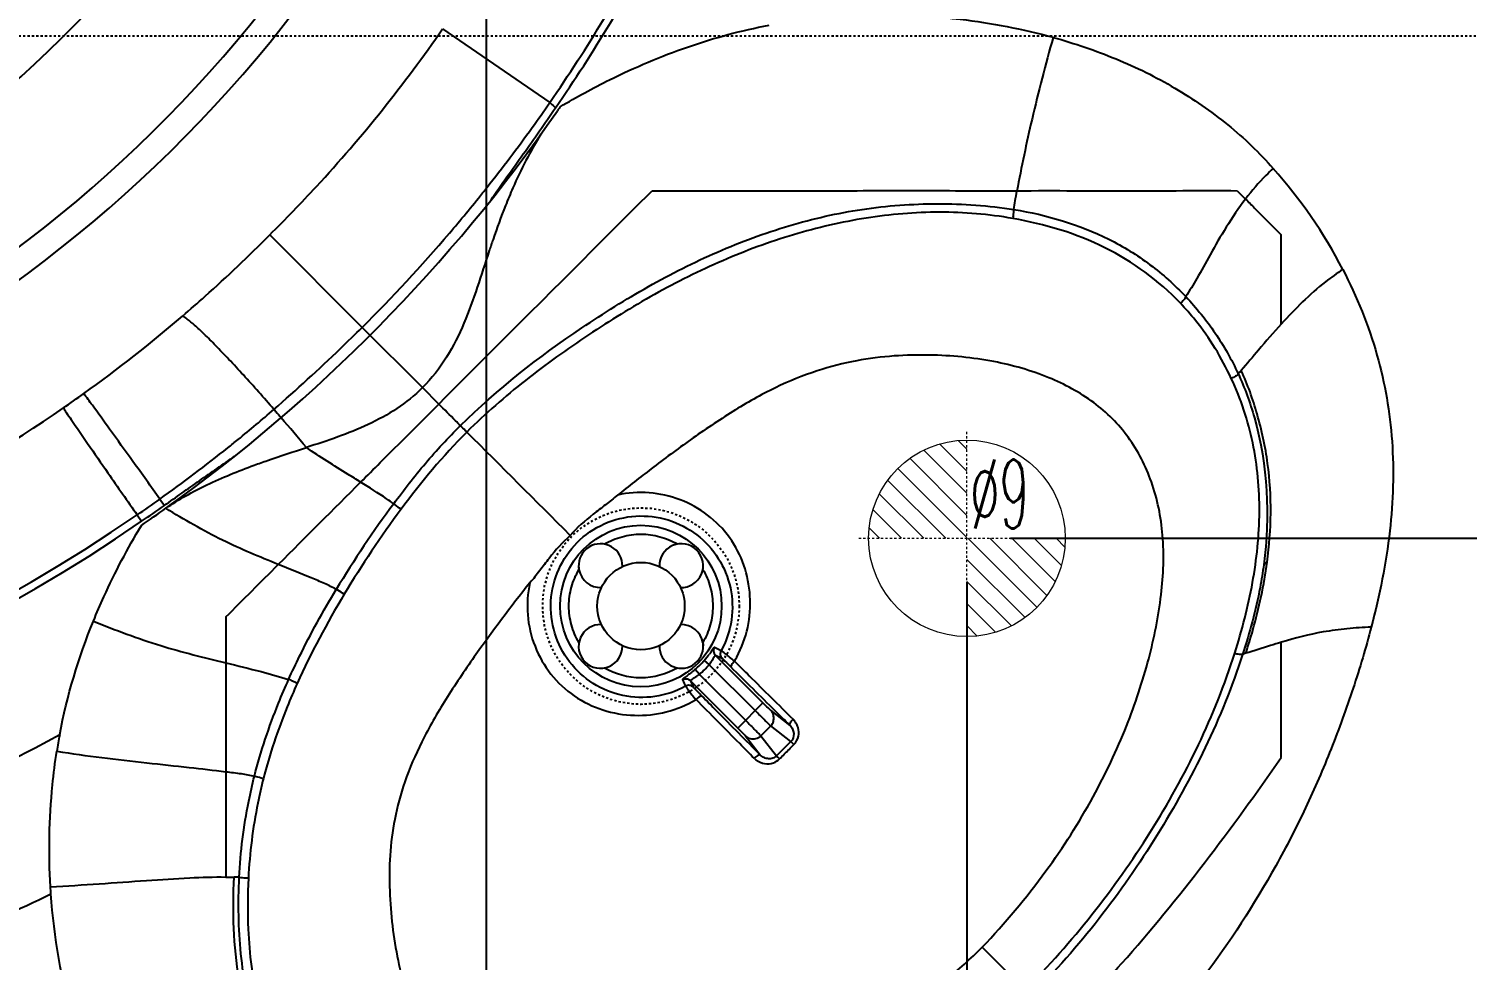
# Model space of a CAD drawing. Header units: millimetres. Extents: x 2164 to 3649, y 875 to 1925.
# Drawn here: x 2943.8 to 3009.7, y 1318.5 to 1361.1 of the extents above; entities that cross this region are included whole.
import ezdxf
from ezdxf.enums import TextEntityAlignment as Align

# ---------------------------------------------------------------- set-up
doc = ezdxf.new("R2010")
doc.units = ezdxf.units.MM
doc.linetypes.add('CENTER', pattern=[0.6, 0.375, -0.075, 0.075, -0.075])
doc.linetypes.add('HIDDEN', pattern=[0.2, 0.1, -0.1])
doc.layers.add('21', color=7, linetype='Continuous')
doc.layers.add('dim', color=82, linetype='Continuous', lineweight=9)
doc.layers.add('epin', color=13, linetype='Continuous', lineweight=9)
doc.styles.get("Standard").update_dxf_attribs({"font": 'arial.ttf'})
doc.styles.add('TXT05', font='txt.shx', dxfattribs={"width": 0.5, "bigfont": 'gbcbig.shx'})
doc.dimstyles.new('ISO-25', dxfattribs={"dimscale": 4, "dimtxt": 2.5, "dimasz": 2.5, "dimexe": 1.25, "dimexo": 0.625, "dimtad": 1, "dimtxsty": 'Standard', "dimcen": 2.5, "dimadec": 0, "dimazin": 0, "dimtfac": 1, "dimtmove": 0, "dimatfit": 3, "dimfxl": 0, "dimarcsym": 0})

# ---------------------------------------------------------------- blocks, each defined once
blk = doc.blocks.new('*D6')
at = {"layer": 'Defpoints', "color": 0, "transparency": 16777216}
for p in [(2906.76, 1399.779), (2946.76, 1254.779), (2946.76, 1163.77)]:
    blk.add_point(p, dxfattribs=at)
at = {"layer": 'dim', "color": 0, "lineweight": -2, "transparency": 16777216}
blk.add_line((2946.76, 1252.78), (2946.76, 1147.078), dxfattribs=at)
at = {"layer": 'dim', "color": 0, "transparency": 16777216, "insert": (2939.656, 1154.425), "char_height": 10, "attachment_point": 5, "rotation": 90}
blk.add_mtext('40', dxfattribs=at)
blk = doc.blocks.new('epin_ejp_9')
at = {"layer": 'epin'}
h = blk.add_hatch(dxfattribs=at)
h.set_pattern_fill('_ANSI31', color=123, scale=0.225, angle=90)
h.set_pattern_definition([(135, (-822.9395, -1054.58326), (-0.5051394, -0.5051394), [])])
h.paths.add_polyline_path([(0, 4.5, 0.4142136), (-4.5, 0), (0, 0)])
h.paths.add_polyline_path([(4.5, 0), (0, 0), (0, -4.5, 0.4142136)])
at = {"layer": 'epin', "color": 1, "linetype": 'CENTER', "ltscale": 0.27989}
for p, q in [((0, -4.95), (0, 4.95)), ((-4.95, 0), (4.95, 0))]:
    blk.add_line(p, q, dxfattribs=at)
at = {"layer": 'epin'}
blk.add_circle((0, 0), 4.5, dxfattribs=at)
at = {"layer": 'epin', "color": 6, "style": 'TXT05', "width": 0.5}
blk.add_text('%%c9', height=3.15, dxfattribs=at).set_placement((1.4925, 2.025), align=Align.MIDDLE)
blk = doc.blocks.new('*D23')
at = {"layer": 'Defpoints', "color": 0, "transparency": 16777216}
for p in [(2906.76, 1399.779), (2986.76, 1337.779), (2986.76, 1163.485)]:
    blk.add_point(p, dxfattribs=at)
at = {"layer": 'dim', "color": 0, "lineweight": -2, "transparency": 16777216}
blk.add_line((2986.76, 1335.78), (2986.76, 1147.181), dxfattribs=at)
at = {"layer": 'dim', "color": 0, "transparency": 16777216, "insert": (2979.656, 1154.334), "char_height": 10, "attachment_point": 5, "rotation": 90}
blk.add_mtext('80', dxfattribs=at)
blk = doc.blocks.new('*D29')
at = {"layer": 'Defpoints', "color": 0, "transparency": 16777216}
for p in [(2906.76, 1399.779), (2986.76, 1337.779), (3137.601, 1337.779)]:
    blk.add_point(p, dxfattribs=at)
at = {"layer": 'dim', "color": 0, "lineweight": -2, "transparency": 16777216}
blk.add_line((2988.759, 1337.779), (3153.877, 1337.779), dxfattribs=at)
at = {"layer": 'dim', "color": 0, "transparency": 16777216, "insert": (3146.739, 1344.884), "char_height": 10, "attachment_point": 5}
blk.add_mtext('62', dxfattribs=at)
blk = doc.blocks.new('*D33')
at = {"layer": 'Defpoints', "color": 0, "transparency": 16777216}
for p in [(2906.76, 1399.779), (2964.76, 1376.991), (2964.76, 1164.761)]:
    blk.add_point(p, dxfattribs=at)
at = {"layer": 'dim', "color": 0, "lineweight": -2, "transparency": 16777216}
blk.add_line((2964.76, 1374.992), (2964.76, 1148.417), dxfattribs=at)
at = {"layer": 'dim', "color": 0, "transparency": 16777216, "insert": (2957.656, 1155.59), "char_height": 10, "attachment_point": 5, "rotation": 90}
blk.add_mtext('58', dxfattribs=at)

msp = doc.modelspace()

# ---------------------------------------------------------------- linework, layer by layer
at = {"layer": '21', "color": 7, "linetype": 'Continuous'}
for p, q in [((2962.762, 1361.11), (2967.665, 1357.728)), ((2999.149, 1353.676), (2999.513, 1353.312)), ((2959.076, 1347.437), (2954.844, 1351.668)), ((2961.837, 1344.676), (2959.076, 1347.437)), ((2962.586, 1343.927), (2961.837, 1344.676)), ((2949.818, 1339.574), (2950.026, 1339.284)), ((2948.785, 1338.848), (2948.984, 1338.559)), ((2973.651, 1335.521), (2973.651, 1335.521)), ((2970.024, 1333.833), (2970.025, 1333.833)), ((2973.654, 1333.833), (2973.654, 1333.833)), ((2970.991, 1332.863), (2970.994, 1332.861)), ((2975.381, 1332.692), (2975.199, 1332.78)), ((2975.506, 1332.631), (2975.381, 1332.692)), ((2974.734, 1332.188), (2974.963, 1331.992)), ((2974.963, 1331.992), (2977.067, 1329.887)), ((2975.547, 1332.28), (2975.248, 1332.418)), ((2975.319, 1332.347), (2975.248, 1332.418)), ((2975.467, 1332.199), (2975.319, 1332.347)), ((2977.423, 1330.243), (2975.467, 1332.199)), ((2974.521, 1331.549), (2974.324, 1331.778)), ((2976.625, 1329.445), (2974.521, 1331.549)), ((2973.733, 1331.313), (2973.821, 1331.131)), ((2973.821, 1331.131), (2973.882, 1331.006)), ((2974.095, 1331.264), (2974.242, 1330.956)), ((2974.095, 1331.264), (2974.165, 1331.194)), ((2974.165, 1331.194), (2976.269, 1329.089)), ((2977.423, 1330.243), (2976.269, 1329.089)), ((2977.78, 1329.896), (2978.658, 1329.213)), ((2977.3, 1327.854), (2976.616, 1328.732)), ((2977.324, 1328.735), (2977.777, 1329.188)), ((2977.324, 1328.735), (2978.042, 1327.813)), ((2978.699, 1328.47), (2977.777, 1329.188)), ((2978.699, 1328.47), (2978.042, 1327.813))]:
    msp.add_line(p, q, dxfattribs=at)
at = {"layer": '21', "color": 8, "linetype": 'HIDDEN'}
for p, q in [((2706.76, 1360.779), (3032.76, 1360.779)), ((2970.995, 1336.487), (2970.994, 1336.487))]:
    msp.add_line(p, q, dxfattribs=at)
at = {"layer": '21', "color": 7, "linetype": 'Continuous'}
for centre, radius in [((2906.76, 1399.779), 42.5), ((2971.835, 1334.677), 3.698), ((2971.839, 1334.674), 2)]:
    msp.add_circle(centre, radius, dxfattribs=at)
at = {"layer": '21', "color": 8, "linetype": 'HIDDEN'}
msp.add_circle((2971.839, 1334.674), 4.5, dxfattribs=at)
at = {"layer": '21', "color": 7, "linetype": 'Continuous'}
for centre, radius, start, end in [((2906.747, 1399.766), 49.433, 275.76857, 332.5), ((2906.747, 1399.766), 54.914, 275.547, 332.5), ((2906.747, 1399.766), 60.894, 275.4314, 332.5), ((2906.747, 1399.766), 62.102, 275.34919, 332.5), ((2906.747, 1399.766), 74.015, 325.39144, 332.49987), ((2906.747, 1399.766), 74.366, 325.35738, 332.49987), ((2906.747, 1399.765), 132.914, 318.89166, 343.06632), ((2906.107, 1400.279), 74.833, 324.27394, 325.34617), ((2906.747, 1399.766), 74.515, 305.56735, 325.30507), ((2906.058, 1400.315), 74.894, 321.65342, 324.27341), ((2985.195, 1345.364), 20.999, 148.66077, 156.24626), ((2984.206, 1339.88), 22.237, 27.32109, 41.82414), ((2906, 1400.361), 74.967, 321.40195, 321.6536), ((2987.913, 1344.157), 23.972, 156.22334, 158.3215), ((2906.153, 1400.235), 74.769, 319.57312, 321.40432), ((2910.632, 1396.328), 68.826, 314.73701, 319.63108), ((2908.867, 1396.812), 64.422, 305.56303, 310.67974), ((2948.036, 1394.299), 70.812, 316.23282, 316.39733), ((2907.154, 1399.181), 67.346, 304.60596, 305.57628), ((2906.747, 1399.766), 68.058, 274.89194, 304.6087), ((2913.343, 1391.654), 63.562, 309.06292, 310.99598), ((2892.441, 1288.751), 83.278, 39.68872, 40.9201), ((2906.796, 1399.73), 73.958, 305.57174, 308.59542), ((2909.239, 1396.665), 70.039, 308.59746, 309.08626), ((4569.259, -273.749), 2279.961, 134.931614, 135.065665), ((2909.452, 1395.908), 69.304, 304.57927, 305.62353), ((2849.914, 1481.905), 174.251, 304.64933, 305.06675), ((3000.096, 1309.986), 49.285, 143.41513, 148.90466), ((2906.747, 1399.766), 74.366, 235.35727, 304.60855), ((2906.747, 1399.766), 74.003, 235.39177, 304.60857), ((2905.997, 1400.834), 75.82, 304.52768, 305.55832), ((3000.19, 1309.993), 48.934, 143.48815, 148.97089), ((2969.986, 1336.527), 1.001, 358.25315, 183.44287), ((2973.685, 1336.527), 1.001, 268.06642, 182.03164), ((2969.986, 1336.527), 1.001, 190.18248, 272.23388), ((2969.986, 1332.828), 1.001, 87.79828, 1.90785), ((2973.685, 1332.828), 1.001, 10.18248, 91.76275), ((2973.685, 1332.828), 1.001, 178.20995, 3.4445), ((2971.835, 1334.677), 3.821, 310.64791, 319.35209), ((2971.835, 1334.677), 4.122, 310.64791, 319.35209), ((2970.282, 1336.02), 5.874, 319.2838, 322.94538), ((2971.795, 1334.732), 5.032, 329.1703, 331.64768), ((3004.778, 1318.78), 14.704, 110.94005, 111.54672), ((2906.751, 1399.76), 80.732, 241.52305, 298.46681), ((2969.883, 1324.163), 25.081, 169.37333, 171.13517), ((2910.371, 1396.191), 96.397, 315.07132, 315.25468)]:
    msp.add_arc(centre, radius, start, end, dxfattribs=at)
at = {"layer": '21', "color": 8, "linetype": 'HIDDEN'}
for centre, start, end in [((2969.986, 1336.527), 183.44287, 190.18248), ((2973.685, 1332.828), 3.4445, 10.18248)]:
    msp.add_arc(centre, 1.006, start, end, dxfattribs=at)
at = {"layer": '21', "color": 7, "linetype": 'Continuous'}
for points, knots in [([(2984.987, 1361.682), (2985.475, 1361.648), (2987.403, 1361.468), (2989.313, 1361.099), (2990.709, 1360.718)], [0, 0, 0, 0, 0.252626, 1, 1, 1, 1]), ([(2954.844, 1351.668), (2955.575, 1352.394), (2958.429, 1355.352), (2961.013, 1358.573), (2962.762, 1361.11)], [0, 0, 0, 0, 0.250437, 1, 1, 1, 1]), ([(2968.144, 1357.541), (2968.882, 1357.98), (2970.767, 1359.013), (2973.939, 1360.353), (2976.435, 1361.035), (2977.7, 1361.274)], [0, 0, 0, 0, 0.250077, 0.625051, 1, 1, 1, 1]), ([(2990.709, 1360.717), (2990.348, 1359.478), (2989.757, 1357.138), (2989.249, 1354.779), (2989.051, 1353.675)], [0, 0, 0, 0, 0.535224, 1, 1, 1, 1]), ([(2990.708, 1360.717), (2991.683, 1360.439), (2993.124, 1359.955), (2994.963, 1359.128), (2996.707, 1358.177), (2998.725, 1356.782), (3000.153, 1355.439), (3000.78, 1354.707)], [0, 0, 0, 0, 0.255847, 0.382637, 0.508429, 0.75675, 1, 1, 1, 1]), ([(2967.665, 1357.728), (2967.738, 1357.677), (2967.815, 1357.585), (2967.905, 1357.508), (2967.929, 1357.492)], [0, 0, 0, 0, 0.758652, 1, 1, 1, 1]), ([(2964.975, 1353.269), (2965.454, 1353.982), (2966.206, 1355.028), (2967.198, 1356.431), (2967.684, 1357.139), (2967.929, 1357.492)], [0, 0, 0, 0, 0.5, 0.749995, 1, 1, 1, 1]), ([(2968.144, 1357.541), (2968.136, 1357.523), (2968.116, 1357.478), (2968.052, 1357.43), (2968.024, 1357.378), (2968.012, 1357.351)], [0, 0, 0, 0, 0.251161, 0.625664, 1, 1, 1, 1]), ([(3000.777, 1354.709), (3000.663, 1354.606), (3000.208, 1354.172), (2999.801, 1353.69), (2999.513, 1353.312)], [0, 0, 0, 0, 0.24341, 1, 1, 1, 1]), ([(2962.586, 1343.927), (2964.207, 1345.565), (2966.664, 1347.987), (2969.899, 1351.251), (2971.516, 1352.874), (2972.335, 1353.676)], [0, 0, 0, 0, 0.501537, 0.750585, 1, 1, 1, 1]), ([(2963.575, 1342.938), (2965.272, 1344.607), (2968.109, 1346.822), (2972.14, 1349.342), (2975.3, 1350.941), (2978.577, 1352.155), (2981.958, 1352.927), (2985.426, 1353.179), (2987.753, 1353.019), (2988.91, 1352.833)], [0, 0, 0, 0, 0.253724, 0.38096, 0.506703, 0.630483, 0.752623, 0.87507, 1, 1, 1, 1]), ([(2989.051, 1353.676), (2988.373, 1353.668), (2986.996, 1353.673), (2984.912, 1353.69), (2982.799, 1353.684), (2979.991, 1353.674), (2976.503, 1353.665), (2973.721, 1353.665), (2972.335, 1353.676)], [0, 0, 0, 0, 0.121718, 0.247141, 0.374059, 0.500763, 0.751157, 1, 1, 1, 1]), ([(2988.91, 1352.833), (2988.927, 1352.967), (2988.961, 1353.25), (2989.022, 1353.529), (2989.051, 1353.676)], [0, 0, 0, 0, 0.473592, 1, 1, 1, 1]), ([(2999.149, 1353.676), (2998.315, 1353.698), (2996.656, 1353.683), (2994.16, 1353.664), (2991.629, 1353.682), (2989.921, 1353.684), (2989.051, 1353.675)], [0, 0, 0, 0, 0.248046, 0.492745, 0.741463, 1, 1, 1, 1]), ([(2999.513, 1353.312), (2999.196, 1352.895), (2998.63, 1352.06), (2997.919, 1350.825), (2997.343, 1349.744), (2996.948, 1349.117), (2996.775, 1348.844)], [0, 0, 0, 0, 0.299374, 0.576671, 0.815064, 1, 1, 1, 1]), ([(2999.513, 1353.312), (2999.651, 1353.174), (3000.197, 1352.629), (3000.742, 1352.083), (3001.149, 1351.676)], [0, 0, 0, 0, 0.253088, 1, 1, 1, 1]), ([(2988.861, 1352.423), (2987.756, 1352.618), (2985.504, 1352.803), (2982.121, 1352.517), (2978.788, 1351.744), (2975.545, 1350.544), (2972.416, 1348.981), (2969.413, 1347.119), (2966.51, 1345.055), (2964.714, 1343.483), (2963.869, 1342.643)], [0, 0, 0, 0, 0.121249, 0.242644, 0.365521, 0.489824, 0.615413, 0.742759, 0.871302, 1, 1, 1, 1]), ([(2965.636, 1353.012), (2965.433, 1352.503), (2965.184, 1351.815), (2964.953, 1351.122), (2964.896, 1350.95)], [0, 0, 0, 0, 0.750908, 1, 1, 1, 1]), ([(2988.861, 1352.423), (2988.881, 1352.494), (2988.898, 1352.632), (2988.907, 1352.769), (2988.91, 1352.833)], [0, 0, 0, 0, 0.535327, 1, 1, 1, 1]), ([(2996.528, 1348.546), (2995.543, 1349.58), (2993.14, 1351.332), (2990.313, 1352.168), (2988.861, 1352.423)], [0, 0, 0, 0, 0.492067, 1, 1, 1, 1]), ([(2988.909, 1352.833), (2990.407, 1352.587), (2992.62, 1351.945), (2995.17, 1350.362), (2996.272, 1349.376), (2996.775, 1348.844)], [0, 0, 0, 0, 0.507838, 0.755058, 1, 1, 1, 1]), ([(2950.859, 1347.956), (2951.206, 1348.255), (2952.57, 1349.453), (2953.885, 1350.707), (2954.844, 1351.668)], [0, 0, 0, 0, 0.25217, 1, 1, 1, 1]), ([(3001.149, 1347.59), (3001.15, 1347.931), (3001.149, 1349.293), (3001.148, 1350.655), (3001.149, 1351.676)], [0, 0, 0, 0, 0.25073, 1, 1, 1, 1]), ([(2964.896, 1350.95), (2964.711, 1350.391), (2964.358, 1349.275), (2963.766, 1347.623), (2962.992, 1346.035), (2962.257, 1345.097), (2961.837, 1344.676)], [0, 0, 0, 0, 0.250573, 0.498314, 0.746589, 1, 1, 1, 1]), ([(3003.964, 1350.085), (3003.691, 1349.912), (3002.668, 1349.178), (3001.777, 1348.28), (3001.149, 1347.59)], [0, 0, 0, 0, 0.257453, 1, 1, 1, 1]), ([(3003.964, 1350.085), (3004.612, 1348.837), (3005.653, 1346.275), (3006.357, 1342.195), (3006.216, 1337.976), (3005.65, 1335.16), (3005.264, 1333.716)], [0, 0, 0, 0, 0.250907, 0.489475, 0.733322, 1, 1, 1, 1]), ([(2996.775, 1348.844), (2996.761, 1348.787), (2996.679, 1348.678), (2996.587, 1348.585), (2996.528, 1348.546)], [0, 0, 0, 0, 0.455029, 1, 1, 1, 1]), ([(2998.86, 1345.102), (2998.422, 1346.044), (2997.685, 1347.244), (2996.77, 1348.292), (2996.528, 1348.546)], [0, 0, 0, 0, 0.747564, 1, 1, 1, 1]), ([(2996.775, 1348.844), (2997.267, 1348.325), (2998.168, 1347.209), (2998.874, 1345.961), (2999.174, 1345.317)], [0, 0, 0, 0, 0.50158, 1, 1, 1, 1]), ([(2955.039, 1343.681), (2954.58, 1344.212), (2953.898, 1344.981), (2953.003, 1345.95), (2952.404, 1346.576), (2951.88, 1347.1), (2951.449, 1347.508), (2951.123, 1347.784), (2950.938, 1347.924), (2950.859, 1347.956)], [0, 0, 0, 0, 0.351517, 0.514323, 0.660729, 0.785448, 0.885265, 0.957553, 1, 1, 1, 1]), ([(2955.039, 1343.681), (2956.078, 1344.585), (2957.433, 1345.829), (2958.748, 1347.113), (2959.076, 1347.437)], [0, 0, 0, 0, 0.74959, 1, 1, 1, 1]), ([(3001.149, 1347.59), (3000.793, 1347.199), (3000.181, 1346.491), (2999.584, 1345.77), (2999.314, 1345.464)], [0, 0, 0, 0, 0.564518, 1, 1, 1, 1]), ([(2987.458, 1319.053), (2988.504, 1320.152), (2990.348, 1322.347), (2992.53, 1325.773), (2994.088, 1329.048), (2995.116, 1332.165), (2995.715, 1335.1), (2995.823, 1337.85), (2995.328, 1340.335), (2994.42, 1342.121), (2993.432, 1343.279), (2992.264, 1344.28), (2990.453, 1345.25), (2987.895, 1345.973), (2985.494, 1346.199), (2983.39, 1346.154), (2981.659, 1345.935), (2979.829, 1345.467), (2977.921, 1344.688), (2975.999, 1343.594), (2974.123, 1342.319), (2972.379, 1341.023), (2971.281, 1340.162), (2970.769, 1339.759)], [0, 0, 0, 0, 0.08734, 0.164446, 0.233235, 0.295584, 0.352934, 0.405195, 0.452966, 0.497239, 0.518723, 0.540269, 0.585445, 0.635677, 0.692387, 0.72356, 0.756711, 0.792618, 0.831953, 0.874977, 0.919655, 0.962497, 1, 1, 1, 1]), ([(2999.174, 1345.317), (2999.15, 1345.265), (2999.043, 1345.181), (2998.929, 1345.123), (2998.86, 1345.102)], [0, 0, 0, 0, 0.440526, 1, 1, 1, 1]), ([(2999.174, 1345.317), (2999.476, 1344.666), (3000.491, 1341.871), (3000.64, 1338.798), (3000.346, 1336.57)], [0, 0, 0, 0, 0.241867, 1, 1, 1, 1]), ([(3000.498, 1336.687), (3000.595, 1337.431), (3000.715, 1338.941), (3000.58, 1341.227), (3000.105, 1343.422), (2999.611, 1344.822), (2999.314, 1345.464)], [0, 0, 0, 0, 0.251093, 0.50527, 0.763255, 1, 1, 1, 1]), ([(2961.837, 1344.676), (2961.48, 1344.318), (2960.693, 1343.684), (2958.921, 1342.719), (2957.484, 1342.244), (2956.525, 1341.934)], [0, 0, 0, 0, 0.251068, 0.498809, 1, 1, 1, 1]), ([(2999.015, 1332.514), (2999.352, 1333.575), (2999.905, 1335.711), (3000.258, 1338.962), (2999.96, 1342.152), (2999.298, 1344.16), (2998.86, 1345.102)], [0, 0, 0, 0, 0.259283, 0.512604, 0.757858, 1, 1, 1, 1]), ([(2949.818, 1339.574), (2949.408, 1340.147), (2948.642, 1341.215), (2947.614, 1342.647), (2946.861, 1343.684), (2946.47, 1344.229), (2946.335, 1344.406)], [0, 0, 0, 0, 0.354963, 0.661933, 0.887936, 1, 1, 1, 1]), ([(2959.009, 1340.35), (2959.308, 1340.648), (2960.502, 1341.839), (2961.696, 1343.028), (2962.586, 1343.927)], [0, 0, 0, 0, 0.25044, 1, 1, 1, 1]), ([(2963.575, 1342.938), (2963.5, 1343.012), (2963.17, 1343.341), (2962.841, 1343.671), (2962.586, 1343.927)], [0, 0, 0, 0, 0.22545, 1, 1, 1, 1]), ([(2945.402, 1343.75), (2945.446, 1343.676), (2945.565, 1343.495), (2945.935, 1342.953), (2946.575, 1342.038), (2947.571, 1340.575), (2948.335, 1339.488), (2948.785, 1338.848)], [0, 0, 0, 0, 0.043809, 0.10871, 0.330858, 0.606195, 1, 1, 1, 1]), ([(2955.039, 1343.681), (2955.067, 1343.648), (2955.178, 1343.521), (2955.29, 1343.396), (2955.375, 1343.305)], [0, 0, 0, 0, 0.260238, 1, 1, 1, 1]), ([(2960.521, 1339.361), (2960.988, 1339.991), (2961.949, 1341.232), (2963.015, 1342.387), (2963.575, 1342.938)], [0, 0, 0, 0, 0.499717, 1, 1, 1, 1]), ([(2963.869, 1342.643), (2963.844, 1342.668), (2963.746, 1342.766), (2963.648, 1342.865), (2963.575, 1342.938)], [0, 0, 0, 0, 0.256392, 1, 1, 1, 1]), ([(2954.141, 1341.128), (2954.34, 1341.201), (2955.13, 1341.482), (2955.928, 1341.741), (2956.525, 1341.934)], [0, 0, 0, 0, 0.251737, 1, 1, 1, 1]), ([(2959.009, 1340.35), (2958.818, 1340.468), (2957.983, 1340.985), (2957.152, 1341.509), (2956.525, 1341.934)], [0, 0, 0, 0, 0.228798, 1, 1, 1, 1]), ([(2950.026, 1339.284), (2950.561, 1339.659), (2951.626, 1340.419), (2952.704, 1341.16), (2953.24, 1341.535)], [0, 0, 0, 0, 0.499998, 1, 1, 1, 1]), ([(2960.521, 1339.361), (2960.414, 1339.438), (2959.92, 1339.781), (2959.409, 1340.101), (2959.009, 1340.35)], [0, 0, 0, 0, 0.218105, 1, 1, 1, 1]), ([(2976.223, 1332.342), (2976.453, 1332.767), (2976.792, 1333.685), (2976.892, 1335.139), (2976.614, 1336.566), (2975.946, 1337.858), (2974.929, 1338.901), (2973.651, 1339.61), (2972.22, 1339.927), (2971.241, 1339.862), (2970.767, 1339.761)], [0, 0, 0, 0, 0.125631, 0.250506, 0.374977, 0.499203, 0.623658, 0.748565, 0.874118, 1, 1, 1, 1]), ([(2960.86, 1339.108), (2960.768, 1339.175), (2960.656, 1339.26), (2960.543, 1339.345), (2960.521, 1339.361)], [0, 0, 0, 0, 0.805134, 1, 1, 1, 1]), ([(2970.767, 1339.761), (2970.594, 1339.598), (2970.214, 1339.311), (2969.455, 1338.741), (2968.915, 1338.268), (2968.6, 1337.913)], [0, 0, 0, 0, 0.250384, 0.49992, 1, 1, 1, 1]), ([(2955.237, 1336.578), (2954.379, 1336.927), (2952.602, 1337.665), (2950.932, 1338.626), (2950.089, 1339.153)], [0, 0, 0, 0, 0.482272, 1, 1, 1, 1]), ([(2968.924, 1337.588), (2969.277, 1337.94), (2970.118, 1338.521), (2971.598, 1338.884), (2973.104, 1338.703), (2974.442, 1338.012), (2975.452, 1336.906), (2976.017, 1335.521), (2976.068, 1334.021), (2975.745, 1333.064), (2975.506, 1332.631)], [0, 0, 0, 0, 0.126422, 0.252681, 0.378331, 0.503026, 0.626796, 0.750336, 0.874543, 1, 1, 1, 1]), ([(2946.776, 1333.985), (2946.929, 1334.361), (2947.576, 1335.863), (2948.341, 1337.315), (2948.972, 1338.37)], [0, 0, 0, 0, 0.248342, 1, 1, 1, 1]), ([(2968.6, 1337.913), (2968.245, 1337.596), (2967.777, 1337.053), (2967.203, 1336.297), (2966.916, 1335.916), (2966.751, 1335.745)], [0, 0, 0, 0, 0.500139, 0.749625, 1, 1, 1, 1]), ([(2970.167, 1337.516), (2970.419, 1337.661), (2970.962, 1337.89), (2971.838, 1338.011), (2972.714, 1337.889), (2973.256, 1337.657), (2973.508, 1337.512)], [0, 0, 0, 0, 0.249895, 0.500012, 0.750075, 1, 1, 1, 1]), ([(2973.882, 1331.006), (2973.448, 1330.767), (2972.492, 1330.445), (2970.991, 1330.496), (2969.606, 1331.06), (2968.5, 1332.07), (2967.809, 1333.408), (2967.629, 1334.915), (2967.991, 1336.394), (2968.572, 1337.236), (2968.924, 1337.588)], [0, 0, 0, 0, 0.125462, 0.249672, 0.373212, 0.496978, 0.62167, 0.747317, 0.873574, 1, 1, 1, 1]), ([(2999.523, 1332.513), (2999.638, 1332.863), (3000.056, 1334.231), (3000.357, 1335.635), (3000.498, 1336.687)], [0, 0, 0, 0, 0.257962, 1, 1, 1, 1]), ([(3000.497, 1336.687), (3000.485, 1336.677), (3000.435, 1336.637), (3000.385, 1336.597), (3000.347, 1336.57)], [0, 0, 0, 0, 0.260097, 1, 1, 1, 1]), ([(2957.892, 1335.44), (2957.719, 1335.536), (2957.336, 1335.72), (2956.451, 1336.099), (2955.737, 1336.374), (2955.237, 1336.578)], [0, 0, 0, 0, 0.205852, 0.439763, 1, 1, 1, 1]), ([(2968.996, 1333.005), (2968.851, 1333.259), (2968.623, 1333.802), (2968.502, 1334.678), (2968.623, 1335.555), (2968.855, 1336.097), (2969, 1336.35)], [0, 0, 0, 0, 0.249894, 0.500015, 0.750069, 1, 1, 1, 1]), ([(2974.675, 1336.349), (2974.819, 1336.096), (2975.048, 1335.552), (2975.168, 1334.676), (2975.047, 1333.799), (2974.815, 1333.257), (2974.67, 1333.005)], [0, 0, 0, 0, 0.249894, 0.500015, 0.750069, 1, 1, 1, 1]), ([(3000.346, 1336.57), (3000.299, 1336.22), (3000.07, 1334.828), (2999.703, 1333.462), (2999.378, 1332.456)], [0, 0, 0, 0, 0.250442, 1, 1, 1, 1]), ([(2955.713, 1331.315), (2955.873, 1331.671), (2956.536, 1333.079), (2957.291, 1334.442), (2957.892, 1335.44)], [0, 0, 0, 0, 0.251092, 1, 1, 1, 1]), ([(2958.258, 1335.217), (2958.159, 1335.275), (2958.039, 1335.353), (2957.917, 1335.427), (2957.892, 1335.44)], [0, 0, 0, 0, 0.804366, 1, 1, 1, 1]), ([(2966.751, 1335.745), (2965.879, 1334.632), (2964.547, 1332.883), (2962.904, 1330.442), (2961.808, 1328.544), (2961.01, 1326.706), (2960.535, 1324.953), (2960.321, 1323.273), (2960.312, 1321.102), (2960.568, 1318.992), (2961.044, 1317.019), (2961.588, 1315.404), (2962.325, 1314.035), (2963.278, 1313.009), (2964.302, 1312.189), (2965.809, 1311.371), (2967.939, 1310.795), (2970.447, 1310.714), (2973.365, 1311.161), (2976.722, 1312.136), (2980.404, 1313.774), (2984.084, 1316.095), (2986.396, 1318.005), (2987.458, 1319.053)], [0, 0, 0, 0, 0.081379, 0.126474, 0.169261, 0.207376, 0.241494, 0.273419, 0.30459, 0.366268, 0.395151, 0.421318, 0.464329, 0.483175, 0.501616, 0.53966, 0.580927, 0.627454, 0.683, 0.750221, 0.828161, 0.914112, 1, 1, 1, 1]), ([(2966.751, 1335.745), (2966.647, 1335.263), (2966.582, 1334.264), (2966.921, 1332.809), (2967.661, 1331.517), (2968.743, 1330.501), (2970.076, 1329.851), (2971.537, 1329.606), (2973.016, 1329.76), (2973.937, 1330.145), (2974.36, 1330.396)], [0, 0, 0, 0, 0.125878, 0.251383, 0.376263, 0.500682, 0.624889, 0.749396, 0.874354, 1, 1, 1, 1]), ([(2946.775, 1333.985), (2947.788, 1333.574), (2949.776, 1332.826), (2951.837, 1332.317), (2952.835, 1332.077)], [0, 0, 0, 0, 0.515674, 1, 1, 1, 1]), ([(3005.267, 1333.714), (3005.021, 1332.773), (3004.461, 1330.895), (3003.454, 1328.133), (3002.284, 1325.408), (3000.445, 1321.836), (2997.671, 1317.551), (2994.976, 1314.451), (2993.524, 1312.997)], [0, 0, 0, 0, 0.121141, 0.243877, 0.366113, 0.490246, 0.744064, 1, 1, 1, 1]), ([(3005.264, 1333.716), (3004.894, 1333.695), (3004.159, 1333.648), (3002.775, 1333.467), (3001.781, 1333.205), (3001.151, 1333.015)], [0, 0, 0, 0, 0.26572, 0.528303, 1, 1, 1, 1]), ([(2975.199, 1332.78), (2975.188, 1332.777), (2975.165, 1332.742), (2975.118, 1332.687), (2975.052, 1332.591), (2975, 1332.52), (2974.97, 1332.48)], [0, 0, 0, 0, 0.090765, 0.296502, 0.603901, 1, 1, 1, 1]), ([(2975.199, 1332.78), (2975.167, 1332.723), (2975.135, 1332.587), (2975.203, 1332.463), (2975.248, 1332.418)], [0, 0, 0, 0, 0.5002, 1, 1, 1, 1]), ([(3001.151, 1333.015), (3000.986, 1332.966), (3000.444, 1332.797), (2999.903, 1332.622), (2999.523, 1332.513)], [0, 0, 0, 0, 0.303875, 1, 1, 1, 1]), ([(3001.149, 1327.745), (3001.148, 1328.186), (3001.149, 1329.942), (3001.148, 1331.697), (3001.15, 1333.012)], [0, 0, 0, 0, 0.251224, 1, 1, 1, 1]), ([(2952.835, 1332.077), (2952.833, 1330.833), (2952.836, 1329.172), (2952.835, 1327.51), (2952.835, 1327.092)], [0, 0, 0, 0, 0.748458, 1, 1, 1, 1]), ([(2952.835, 1332.077), (2953.375, 1331.945), (2954.339, 1331.709), (2955.297, 1331.447), (2955.713, 1331.315)], [0, 0, 0, 0, 0.560069, 1, 1, 1, 1]), ([(2974.963, 1331.992), (2975, 1332.043), (2975.051, 1332.119), (2975.115, 1332.217), (2975.155, 1332.282), (2975.189, 1332.336), (2975.216, 1332.381), (2975.233, 1332.401), (2975.245, 1332.42), (2975.248, 1332.418)], [0, 0, 0, 0, 0.367563, 0.535531, 0.685251, 0.812855, 0.912347, 0.976181, 1, 1, 1, 1]), ([(2975.506, 1332.631), (2975.476, 1332.577), (2975.448, 1332.446), (2975.505, 1332.325), (2975.547, 1332.28)], [0, 0, 0, 0, 0.500089, 1, 1, 1, 1]), ([(2976.116, 1332.153), (2976.044, 1332.216), (2975.909, 1332.331), (2975.745, 1332.461), (2975.635, 1332.544), (2975.575, 1332.588), (2975.534, 1332.614), (2975.513, 1332.629), (2975.506, 1332.631)], [0, 0, 0, 0, 0.372316, 0.684367, 0.808432, 0.905612, 0.970771, 1, 1, 1, 1]), ([(2975.547, 1332.28), (2975.594, 1332.244), (2975.727, 1332.108), (2975.863, 1331.979), (2975.955, 1331.888)], [0, 0, 0, 0, 0.314554, 1, 1, 1, 1]), ([(2976.116, 1332.153), (2976.099, 1332.135), (2976.041, 1332.071), (2975.989, 1332.001), (2975.963, 1331.945)], [0, 0, 0, 0, 0.283174, 1, 1, 1, 1]), ([(2976.116, 1332.153), (2976.342, 1331.929), (2977.236, 1331.042), (2978.131, 1330.157), (2978.801, 1329.495)], [0, 0, 0, 0, 0.252285, 1, 1, 1, 1]), ([(2989.418, 1317.102), (2990.506, 1318.19), (2992.551, 1320.504), (2995.209, 1324.266), (2997.435, 1328.261), (2998.56, 1331.08), (2999.015, 1332.514)], [0, 0, 0, 0, 0.252138, 0.504602, 0.753473, 1, 1, 1, 1]), ([(2999.378, 1332.457), (2998.437, 1329.549), (2996.376, 1325.369), (2992.865, 1320.288), (2990.798, 1317.941), (2989.684, 1316.833)], [0, 0, 0, 0, 0.495065, 0.745496, 1, 1, 1, 1]), ([(2999.378, 1332.457), (2999.361, 1332.45), (2999.309, 1332.45), (2999.187, 1332.461), (2999.084, 1332.487), (2999.015, 1332.514)], [0, 0, 0, 0, 0.153928, 0.401837, 1, 1, 1, 1]), ([(2973.83, 1331.395), (2973.807, 1331.377), (2973.775, 1331.355), (2973.744, 1331.327), (2973.734, 1331.318), (2973.733, 1331.313)], [0, 0, 0, 0, 0.691836, 0.896624, 1, 1, 1, 1]), ([(2973.733, 1331.313), (2973.789, 1331.345), (2973.925, 1331.368), (2974.049, 1331.309), (2974.095, 1331.264)], [0, 0, 0, 0, 0.500194, 1, 1, 1, 1]), ([(2974.052, 1331.559), (2974.031, 1331.543), (2973.957, 1331.488), (2973.883, 1331.433), (2973.83, 1331.395)], [0, 0, 0, 0, 0.289987, 1, 1, 1, 1]), ([(2974.324, 1331.778), (2974.301, 1331.758), (2974.212, 1331.683), (2974.12, 1331.611), (2974.052, 1331.559)], [0, 0, 0, 0, 0.265504, 1, 1, 1, 1]), ([(2974.095, 1331.264), (2974.094, 1331.266), (2974.102, 1331.27), (2974.112, 1331.279), (2974.133, 1331.293), (2974.17, 1331.318), (2974.231, 1331.358), (2974.283, 1331.392), (2974.312, 1331.411)], [0, 0, 0, 0, 0.022578, 0.080299, 0.170479, 0.290056, 0.604951, 1, 1, 1, 1]), ([(2974.312, 1331.411), (2974.329, 1331.422), (2974.398, 1331.468), (2974.468, 1331.514), (2974.521, 1331.549)], [0, 0, 0, 0, 0.236094, 1, 1, 1, 1]), ([(2975.963, 1331.945), (2975.961, 1331.939), (2975.954, 1331.921), (2975.947, 1331.897), (2975.955, 1331.888)], [0, 0, 0, 0, 0.353384, 1, 1, 1, 1]), ([(2978.658, 1329.213), (2978.435, 1329.433), (2977.533, 1330.324), (2976.632, 1331.216), (2975.955, 1331.888)], [0, 0, 0, 0, 0.247592, 1, 1, 1, 1]), ([(2954.146, 1326.885), (2954.434, 1328.024), (2954.935, 1329.516), (2955.552, 1330.957), (2955.713, 1331.315)], [0, 0, 0, 0, 0.749453, 1, 1, 1, 1]), ([(2956.103, 1331.136), (2955.944, 1330.783), (2955.339, 1329.363), (2954.844, 1327.894), (2954.557, 1326.774)], [0, 0, 0, 0, 0.25085, 1, 1, 1, 1]), ([(2956.103, 1331.136), (2956.032, 1331.166), (2955.904, 1331.229), (2955.776, 1331.295), (2955.713, 1331.315)], [0, 0, 0, 0, 0.53737, 1, 1, 1, 1]), ([(2974.242, 1330.956), (2974.197, 1331.001), (2974.074, 1331.069), (2973.938, 1331.037), (2973.882, 1331.006)], [0, 0, 0, 0, 0.499781, 1, 1, 1, 1]), ([(2973.882, 1331.006), (2973.883, 1330.999), (2973.898, 1330.978), (2973.925, 1330.937), (2973.969, 1330.877), (2974.051, 1330.767), (2974.181, 1330.603), (2974.296, 1330.468), (2974.36, 1330.396)], [0, 0, 0, 0, 0.02921, 0.094353, 0.191519, 0.315576, 0.627632, 1, 1, 1, 1]), ([(2974.625, 1330.557), (2974.574, 1330.608), (2974.484, 1330.701), (2974.365, 1330.82), (2974.291, 1330.903), (2974.25, 1330.942), (2974.242, 1330.956)], [0, 0, 0, 0, 0.391807, 0.702245, 0.910431, 1, 1, 1, 1]), ([(2974.625, 1330.557), (2974.615, 1330.566), (2974.571, 1330.552), (2974.515, 1330.522), (2974.437, 1330.467), (2974.385, 1330.422), (2974.36, 1330.396)], [0, 0, 0, 0, 0.120405, 0.351347, 0.659112, 1, 1, 1, 1]), ([(2977.018, 1327.711), (2976.798, 1327.933), (2975.913, 1328.829), (2975.027, 1329.723), (2974.36, 1330.396)], [0, 0, 0, 0, 0.247557, 1, 1, 1, 1]), ([(2974.625, 1330.557), (2974.85, 1330.33), (2975.742, 1329.43), (2976.634, 1328.529), (2977.3, 1327.854)], [0, 0, 0, 0, 0.252305, 1, 1, 1, 1]), ([(2977.78, 1329.896), (2977.737, 1329.931), (2977.621, 1330.05), (2977.501, 1330.165), (2977.423, 1330.243)], [0, 0, 0, 0, 0.333215, 1, 1, 1, 1]), ([(2976.625, 1329.445), (2976.779, 1329.291), (2976.986, 1329.084), (2977.218, 1328.846), (2977.298, 1328.764), (2977.324, 1328.735)], [0, 0, 0, 0, 0.655484, 0.883179, 1, 1, 1, 1]), ([(2977.777, 1329.188), (2977.748, 1329.214), (2977.667, 1329.294), (2977.429, 1329.526), (2977.221, 1329.734), (2977.067, 1329.887)], [0, 0, 0, 0, 0.116821, 0.344517, 1, 1, 1, 1]), ([(2977.777, 1329.188), (2977.822, 1329.234), (2977.897, 1329.346), (2977.928, 1329.543), (2977.899, 1329.739), (2977.825, 1329.851), (2977.78, 1329.896)], [0, 0, 0, 0, 0.248386, 0.501376, 0.753592, 1, 1, 1, 1]), ([(2978.658, 1329.213), (2978.648, 1329.224), (2978.651, 1329.271), (2978.694, 1329.367), (2978.753, 1329.446), (2978.801, 1329.495)], [0, 0, 0, 0, 0.136611, 0.366595, 1, 1, 1, 1]), ([(2979.027, 1329.111), (2979.02, 1329.133), (2978.988, 1329.22), (2978.944, 1329.302), (2978.905, 1329.36)], [0, 0, 0, 0, 0.242447, 1, 1, 1, 1]), ([(2976.269, 1329.089), (2976.348, 1329.011), (2976.463, 1328.891), (2976.582, 1328.775), (2976.616, 1328.732)], [0, 0, 0, 0, 0.667696, 1, 1, 1, 1]), ([(2976.84, 1328.609), (2976.925, 1328.589), (2977.104, 1328.588), (2977.264, 1328.675), (2977.324, 1328.735)], [0, 0, 0, 0, 0.506801, 1, 1, 1, 1]), ([(2978.836, 1328.332), (2978.934, 1328.441), (2979.084, 1328.692), (2979.066, 1328.986), (2979.027, 1329.111)], [0, 0, 0, 0, 0.526062, 1, 1, 1, 1]), ([(2978.803, 1328.635), (2978.787, 1328.589), (2978.755, 1328.531), (2978.711, 1328.482), (2978.699, 1328.47)], [0, 0, 0, 0, 0.738985, 1, 1, 1, 1]), ([(2978.699, 1328.47), (2978.716, 1328.456), (2978.76, 1328.408), (2978.806, 1328.363), (2978.836, 1328.332)], [0, 0, 0, 0, 0.338958, 1, 1, 1, 1]), ([(2944.812, 1321.817), (2944.72, 1323.37), (2944.757, 1325.456), (2945.022, 1327.515), (2945.102, 1328.028)], [0, 0, 0, 0, 0.749687, 1, 1, 1, 1]), ([(2945.102, 1328.028), (2946.468, 1327.81), (2948.491, 1327.572), (2951.073, 1327.297), (2952.279, 1327.163), (2952.835, 1327.092)], [0, 0, 0, 0, 0.53271, 0.784121, 1, 1, 1, 1]), ([(2977.3, 1327.854), (2977.289, 1327.864), (2977.242, 1327.861), (2977.146, 1327.818), (2977.067, 1327.76), (2977.018, 1327.711)], [0, 0, 0, 0, 0.136591, 0.366513, 1, 1, 1, 1]), ([(2977.018, 1327.711), (2977.128, 1327.614), (2977.373, 1327.456), (2977.67, 1327.437), (2977.801, 1327.467)], [0, 0, 0, 0, 0.523747, 1, 1, 1, 1]), ([(2978.042, 1327.813), (2977.994, 1327.766), (2977.878, 1327.693), (2977.743, 1327.678), (2977.679, 1327.683)], [0, 0, 0, 0, 0.51138, 1, 1, 1, 1]), ([(2977.801, 1327.467), (2977.834, 1327.475), (2977.973, 1327.518), (2978.098, 1327.601), (2978.181, 1327.676)], [0, 0, 0, 0, 0.233036, 1, 1, 1, 1]), ([(2978.042, 1327.813), (2978.056, 1327.796), (2978.105, 1327.753), (2978.15, 1327.706), (2978.181, 1327.676)], [0, 0, 0, 0, 0.33988, 1, 1, 1, 1]), ([(2991.104, 1315.417), (2992.046, 1316.351), (2994.323, 1318.767), (2997.679, 1322.885), (3000.013, 1326.112), (3001.149, 1327.745)], [0, 0, 0, 0, 0.25002, 0.625015, 1, 1, 1, 1]), ([(2952.835, 1327.092), (2952.835, 1326.691), (2952.835, 1325.083), (2952.834, 1323.475), (2952.835, 1322.268)], [0, 0, 0, 0, 0.249456, 1, 1, 1, 1]), ([(2952.835, 1327.092), (2953.07, 1327.062), (2953.51, 1327.012), (2953.948, 1326.938), (2954.146, 1326.885)], [0, 0, 0, 0, 0.536626, 1, 1, 1, 1]), ([(2953.45, 1322.249), (2953.507, 1323.419), (2953.703, 1324.979), (2954.05, 1326.504), (2954.146, 1326.885)], [0, 0, 0, 0, 0.7488, 1, 1, 1, 1]), ([(2954.557, 1326.774), (2954.463, 1326.403), (2954.119, 1324.904), (2953.928, 1323.371), (2953.869, 1322.218)], [0, 0, 0, 0, 0.249061, 1, 1, 1, 1]), ([(2954.557, 1326.774), (2954.523, 1326.781), (2954.385, 1326.814), (2954.25, 1326.857), (2954.146, 1326.885)], [0, 0, 0, 0, 0.245379, 1, 1, 1, 1]), ([(2944.812, 1321.817), (2945.557, 1321.862), (2947.023, 1321.958), (2949.146, 1322.104), (2951.074, 1322.237), (2952.285, 1322.278), (2952.836, 1322.268)], [0, 0, 0, 0, 0.278668, 0.548342, 0.794382, 1, 1, 1, 1]), ([(2952.836, 1322.268), (2952.869, 1322.268), (2952.996, 1322.265), (2953.124, 1322.263), (2953.219, 1322.26)], [0, 0, 0, 0, 0.258244, 1, 1, 1, 1]), ([(2954.814, 1313.192), (2954.129, 1314.558), (2953.237, 1317.582), (2953.141, 1320.695), (2953.219, 1322.26)], [0, 0, 0, 0, 0.493854, 1, 1, 1, 1]), ([(2955.029, 1313.279), (2954.694, 1313.952), (2953.998, 1315.732), (2953.433, 1318.765), (2953.394, 1321.086), (2953.45, 1322.249)], [0, 0, 0, 0, 0.24542, 0.620153, 1, 1, 1, 1]), ([(2953.869, 1322.218), (2953.833, 1322.216), (2953.693, 1322.218), (2953.553, 1322.233), (2953.45, 1322.249)], [0, 0, 0, 0, 0.254036, 1, 1, 1, 1]), ([(2953.869, 1322.218), (2953.829, 1321.438), (2953.822, 1319.517), (2954.177, 1316.522), (2954.911, 1314.398), (2955.4, 1313.433)], [0, 0, 0, 0, 0.260213, 0.639365, 1, 1, 1, 1]), ([(2868.658, 1321.499), (2874.556, 1318.637), (2887.048, 1314.247), (2906.74, 1311.975), (2923.179, 1313.875), (2935.802, 1317.531), (2941.879, 1320.064), (2944.833, 1321.496)], [0, 0, 0, 0, 0.24993, 0.499795, 0.749665, 0.874856, 1, 1, 1, 1]), ([(2948.112, 1310.25), (2947.105, 1311.914), (2945.629, 1315.616), (2944.973, 1319.515), (2944.833, 1321.496)], [0, 0, 0, 0, 0.49465, 1, 1, 1, 1])]:
    msp.add_open_spline(points, degree=3, knots=knots, dxfattribs=at)
for points in [[(2963.869, 1342.643), (2962.772, 1341.552), (2961.781, 1340.351), (2960.86, 1339.108)], [(2968.6, 1337.913), (2967.021, 1339.488), (2965.448, 1341.069), (2963.869, 1342.643)], [(2951.968, 1340.222), (2952.675, 1340.563), (2953.404, 1340.858), (2954.141, 1341.128)], [(2950.089, 1339.153), (2950.686, 1339.557), (2951.318, 1339.909), (2951.968, 1340.222)], [(2952.835, 1334.176), (2953.635, 1334.977), (2954.437, 1335.776), (2955.237, 1336.578)], [(2968.988, 1336.456), (2968.99, 1336.42), (2968.994, 1336.385), (2969, 1336.35)], [(2958.258, 1335.217), (2957.464, 1333.899), (2956.732, 1332.54), (2956.103, 1331.136)], [(2945.232, 1328.788), (2945.565, 1330.564), (2946.096, 1332.311), (2946.775, 1333.985)], [(2952.835, 1334.176), (2952.834, 1333.476), (2952.836, 1332.777), (2952.835, 1332.077)], [(2974.67, 1333.005), (2974.679, 1332.953), (2974.681, 1332.901), (2974.684, 1332.848)], [(2973.507, 1331.837), (2973.005, 1331.552), (2971.835, 1331.217), (2970.665, 1331.552), (2970.164, 1331.837)], [(2978.905, 1329.36), (2978.874, 1329.407), (2978.839, 1329.452), (2978.801, 1329.495)], [(2976.616, 1328.732), (2976.676, 1328.672), (2976.757, 1328.628), (2976.84, 1328.609)], [(2978.658, 1329.213), (2978.709, 1329.163), (2978.749, 1329.102), (2978.779, 1329.037)], [(2978.779, 1329.037), (2978.834, 1328.914), (2978.849, 1328.761), (2978.803, 1328.635)], [(2978.181, 1327.676), (2978.327, 1327.822), (2978.473, 1327.967), (2978.619, 1328.114)], [(2977.475, 1327.734), (2977.41, 1327.763), (2977.349, 1327.804), (2977.3, 1327.854)], [(2977.679, 1327.683), (2977.609, 1327.687), (2977.539, 1327.705), (2977.475, 1327.734)], [(2953.45, 1322.249), (2953.374, 1322.262), (2953.296, 1322.26), (2953.219, 1322.26)], [(2944.834, 1321.496), (2944.825, 1321.603), (2944.818, 1321.71), (2944.812, 1321.817)], [(2989.418, 1317.102), (2988.766, 1317.754), (2988.11, 1318.401), (2987.458, 1319.053)]]:
    msp.add_open_spline(points, degree=3, dxfattribs=at)

# ---------------------------------------------------------------- block references
at = {"layer": 'epin'}
msp.add_blockref('epin_ejp_9', (2986.76, 1337.779), dxfattribs=at)

# ---------------------------------------------------------------- dimensions: what is measured, and where the dimension line sits
at = {"layer": 'dim'}
for feature_location, offset, dtype, picture, middle in [((2946.76, 1254.779), (0, -91.009), 1, '*D6', (2939.656, 1154.425)), ((2986.76, 1337.779), (0, -174.295), 1, '*D23', (2979.656, 1154.334)), ((2986.76, 1337.779), (150.841, 0), 0, '*D29', (3146.739, 1344.884)), ((2964.76, 1376.991), (0, -212.23), 1, '*D33', (2957.656, 1155.59))]:
    dim = msp.add_ordinate_dim(feature_location=feature_location, offset=offset, dtype=dtype, origin=(2906.76, 1399.779), dimstyle='ISO-25', override={"dimasz": 2, "dimexe": 0.49975, "dimexo": 0.49975, "dimgap": 0.49975}, dxfattribs=at)
    dim.commit()
    dim.dimension.update_dxf_attribs({"geometry": picture, "text_midpoint": middle})

doc.saveas('drawing.dxf')
